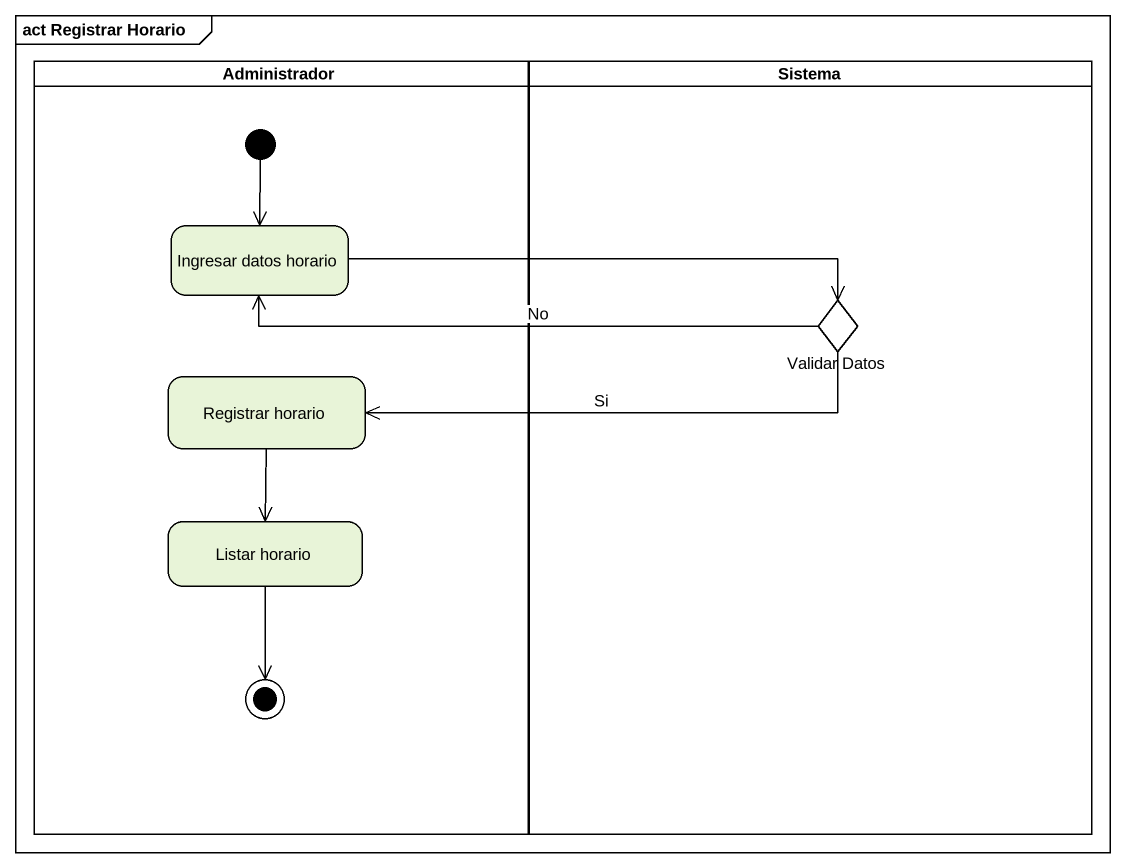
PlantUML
@startuml
mainframe act Registrar Horario
hide empty description
state Administrador <<partition>> {
  state "Ingresar datos horario" as Ingresar_datos_horario
  state "Registrar horario" as Registrar_horario
  state "Listar horario" as Listar_horario
  [*] --> Ingresar_datos_horario
  Listar_horario --> [*]
}
state Sistema <<partition>> {
  state "Validar Datos" as Validar_Datos <<choice>>
}
Ingresar_datos_horario -right-> Validar_Datos
Validar_Datos -left-> Ingresar_datos_horario : No
Validar_Datos -left-> Registrar_horario : Si
Registrar_horario --> Listar_horario
@enduml
